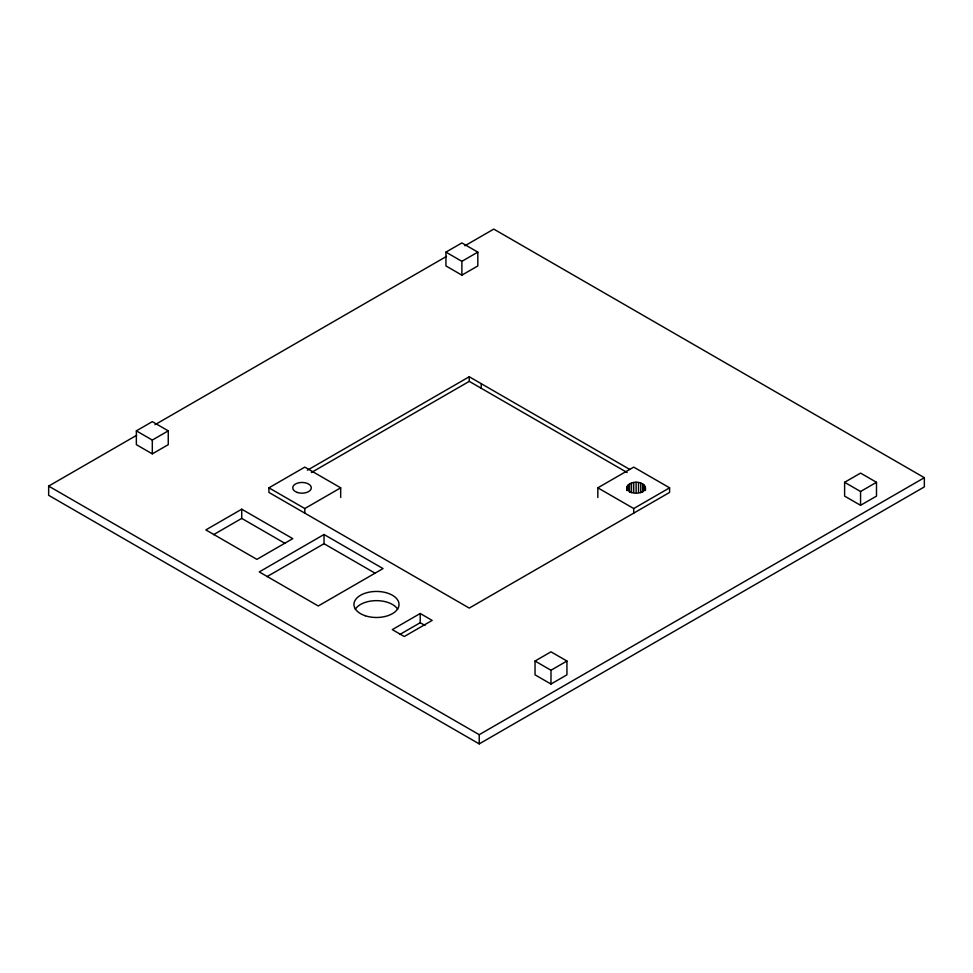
<?xml version="1.0" encoding="UTF-8"?>
<svg xmlns="http://www.w3.org/2000/svg" width="973" height="973" viewBox="0 0 973 973"><rect width="100%" height="100%" fill="white"/><g stroke="black" fill="none" stroke-linecap="round" stroke-linejoin="round"><path stroke-width="1.46" d="M626.807 490.477C624.836 479.47 647.386 479.47 645.415 490.477M645.415 487.716C643.238 495.075 628.984 495.075 626.807 487.716M136.354 430.857L152.311 421.65L168.256 430.857L168.256 444.661L152.311 453.868L136.354 444.661L136.354 430.857L152.311 440.064L168.256 430.857M445.938 252.129L461.883 242.922L477.828 252.129L477.828 265.933L461.883 275.14L445.938 265.933L445.938 252.129L461.883 261.336L477.828 252.129M464.887 245.78L493.773 229.105L924.35 477.694L924.35 486.901L479.227 743.895L48.65 495.306L48.65 486.099L136.621 435.308M155.011 424.69L446.51 256.398M597.836 497.495L597.836 487.826L633.715 467.113L669.594 487.826L669.594 492.423L469.254 608.089L268.925 492.423L268.925 487.826L304.804 467.113L340.684 487.826L340.684 497.495M307.432 470.19L469.254 376.758L629.774 469.436M241.73 509.195L205.85 529.908L256.884 559.366L292.764 538.653L241.73 509.195L241.73 518.402L284.919 543.323M311.384 472.513L469.254 381.367L627.135 472.525M213.537 534.676L241.73 518.402M268.925 487.826L304.804 508.538L340.684 487.826M324.033 534.505L259.256 571.917L318.256 605.984L383.046 568.573L324.033 534.505L324.033 543.712L267.028 576.636M420.214 613.501L392.301 629.616L404.257 636.524L432.17 620.409L420.214 613.501L420.214 622.708L399.915 634.432M597.836 487.826L633.715 508.538L669.594 487.826M535.041 661.032L550.986 651.825L566.931 661.032L566.931 674.836L550.986 684.043L535.041 674.836L535.041 661.032L550.986 670.239L566.931 661.032M844.613 482.304L860.558 473.097L876.503 482.304L876.503 496.108L860.558 505.315L844.613 496.108L844.613 482.304L860.558 491.511L876.503 482.304M48.65 486.099L479.227 734.688L924.35 477.694M324.033 543.712L375.177 573.243M420.214 622.708L424.994 625.469M860.558 491.511L860.558 505.315M645.099 486.33L645.099 490.477M644.162 485.028L644.162 490.562M642.691 483.922L642.691 492.204M640.757 483.07L640.757 492.739M638.519 482.535L638.519 492.192M636.111 482.353L636.111 492.01M633.703 482.535L633.703 492.192M633.715 508.538L633.715 513.148M631.465 483.07L631.465 492.739M629.531 483.922L629.531 492.204M628.059 485.028L628.059 490.562M627.123 486.33L627.123 490.477M550.986 670.239L550.986 684.043M481.221 383.666L481.221 388.276M479.227 734.688L479.227 743.895M469.254 376.758L469.254 381.367M461.883 261.336L461.883 275.14M304.804 508.538L304.804 513.148M152.311 440.064L152.311 453.868M355.279 609.22A22.549 13.026 0 0 1 376.478 600.645A22.549 13.026 0 0 1 397.677 609.22M365.203 615.739A22.549 13.026 0 0 0 399.027 604.464A22.549 13.026 0 0 0 365.203 593.189A22.549 13.026 0 0 0 365.203 615.739M297.361 492.472A9.304 5.376 0 0 0 311.311 487.826A9.304 5.376 0 0 0 297.361 483.167A9.304 5.376 0 0 0 297.361 492.472"/></g></svg>
